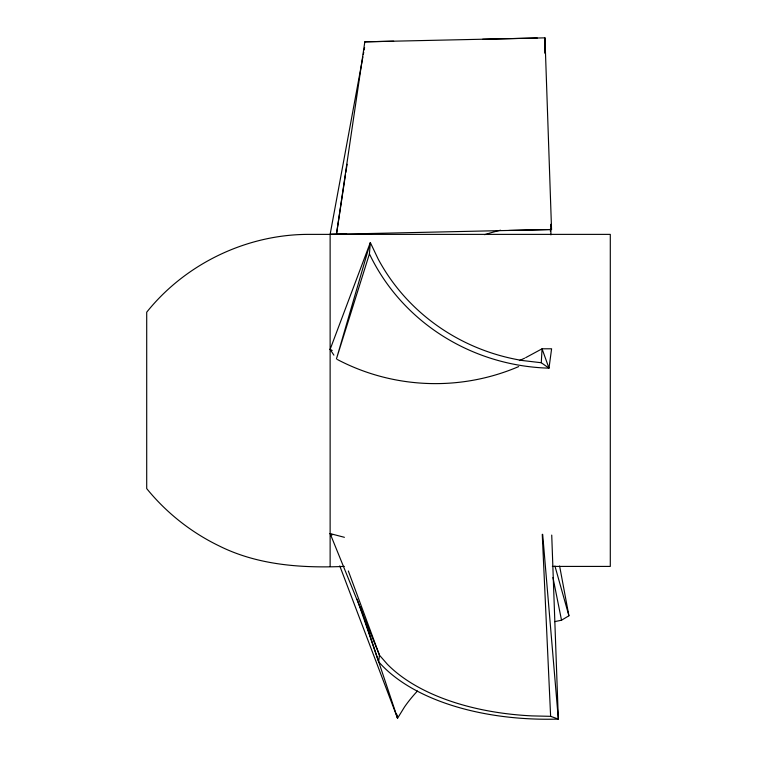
<?xml version="1.0" encoding="UTF-8"?>
<svg xmlns="http://www.w3.org/2000/svg" width="757" height="757" viewBox="0 0 757 757"><rect width="100%" height="100%" fill="white"/><g stroke="black" fill="none" stroke-linecap="round" stroke-linejoin="round"><path stroke-width="1.14" d="M544.728 53.151L544.964 37.85L364.827 41.824L336.468 234.254L330.128 234.377L330.128 566.416M541.283 362.735L542.059 348.807L551.607 348.788L548.986 368.157A203.917 195.571 0.2 0 1 369.425 253.888L370.324 242.552L378.15 258.998A200.103 192.032 -0.1 0 0 522.576 360.54L541.283 362.735L548.986 368.157L542.059 348.807L525.642 357.683M550.377 231.349L550.538 228.993M550.699 226.646L550.859 224.29L550.907 234.897M551.73 535.085L558.335 719.084A203.917 111.998 -3.6 0 1 378.623 661.722L379.484 655.212L348.324 570.967M345.485 174.763L336.468 234.254L551.55 229.503L544.964 37.85M345.845 172.426L347.085 164.26M362.887 56.87L330.128 234.377L346.64 234.027M363.313 54.542L363.738 52.224M364.164 49.905L364.6 47.587M369.425 253.888L336.411 359.017L370.324 242.552L330.128 349.374L333.903 355.156M554.616 621.648L561.524 620.21L568.914 615.791L559.612 566.018M364.827 41.824L393.659 41.209M537.233 38.02L482.663 39.26M508.742 230.469L551.55 229.503M344.312 566.416C301.844 568.223 257.872 565.271 219.218 545.958C191.209 532.445 166.303 512.735 146.707 488.596L146.707 312.196C185.635 263.54 247.066 234.15 309.376 234.377L610.293 234.377L610.293 566.416L552.364 566.416M542.674 534.328L558.335 719.084L550.623 716.33L531.944 715.895A200.103 109.557 -3.5 0 1 387.357 664.258L379.484 655.212L330.128 533.6L344.407 537.309M330.128 349.374L332.191 350.472M330.128 533.6L331.935 535.095M339.761 565.886L397.557 718.242L404.579 706.868A200.103 120.656 -9.6 0 1 417.448 691.027M357.143 599.156L378.623 661.722M360.2 606.338L363.568 616.406M365.054 620.882L397.557 718.242L396.753 714.239M554.928 566.018L568.914 615.791M552.951 577.496L561.524 620.21M542.258 534.376L550.623 716.33M484.669 234.679A203.917 193.262 -0.1 0 1 500.528 230.213M518.696 366.577A203.917 195.561 0.1 0 1 337.442 359.556M524.61 358.184A200.103 192.051 0.1 0 1 519.378 360.587"/></g></svg>
